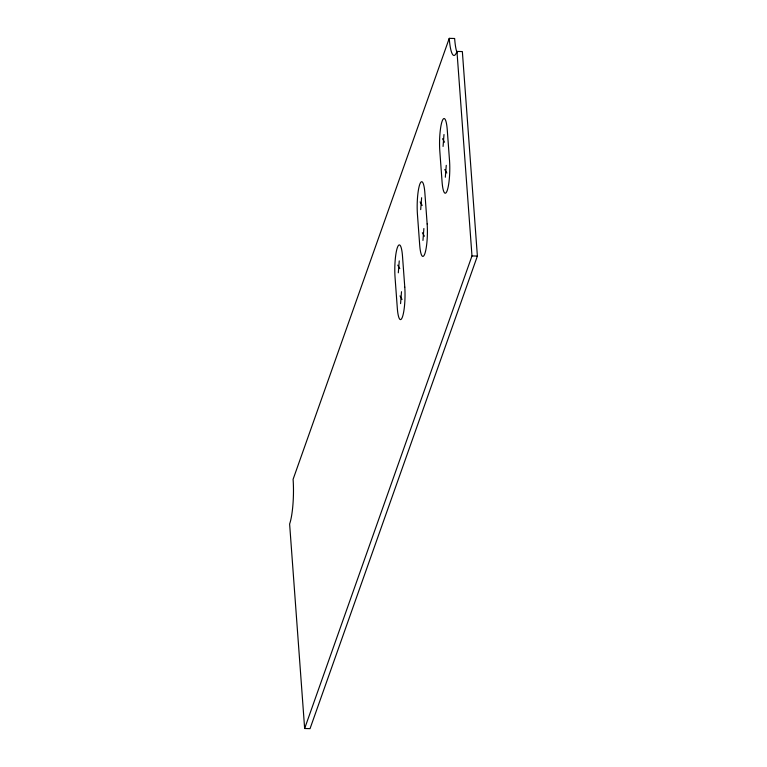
<?xml version="1.0" encoding="UTF-8"?>
<svg xmlns="http://www.w3.org/2000/svg" width="767" height="767" viewBox="0 0 767 767"><rect width="100%" height="100%" fill="white"/><g stroke="black" fill="none" stroke-linecap="round" stroke-linejoin="round"><path stroke-width="1.15" d="M398.313 272.822L399.243 260.905M400.575 303.617L401.505 291.709M420.69 209.631L421.62 197.713M422.953 240.426L423.883 228.518M443.067 146.439L443.997 134.522M445.33 177.235L446.26 165.327M449.251 38.35L293.09 479.327A32.923 5.925 -88.5 0 1 289.619 523.995L304.643 728.506L310.041 728.65L477.381 256.082L462.357 51.562L456.959 51.427A32.923 5.925 -88.5 0 1 449.251 38.35L454.639 38.494A32.923 5.925 -88.5 0 0 457.094 52.808M304.643 728.506L471.983 255.938L456.959 51.427M471.983 255.938L477.381 256.082M442.501 138.741L444.563 142.221M444.764 169.536L446.825 173.026M420.124 201.932L422.186 205.412M422.387 232.727L424.448 236.217M397.747 265.123L399.808 268.603M400.01 295.918L402.071 299.408M449.529 160.744L447.266 129.949A21.946 3.95 -88.5 0 0 442.118 121.234A21.946 3.95 -88.5 0 0 439.807 151.013L442.07 181.808A21.946 3.95 -88.5 0 0 447.209 190.532A21.946 3.95 -88.5 0 0 449.529 160.744M427.152 223.935L424.889 193.14A21.946 3.95 -88.5 0 0 419.741 184.425A21.946 3.95 -88.5 0 0 417.43 214.204L419.693 244.999A21.946 3.95 -88.5 0 0 424.832 253.724A21.946 3.95 -88.5 0 0 427.152 223.935M404.775 287.126L402.512 256.331A21.946 3.95 -88.5 0 0 397.364 247.616A21.946 3.95 -88.5 0 0 395.053 277.395L397.316 308.19A21.946 3.95 -88.5 0 0 402.454 316.915A21.946 3.95 -88.5 0 0 404.775 287.126"/></g></svg>
